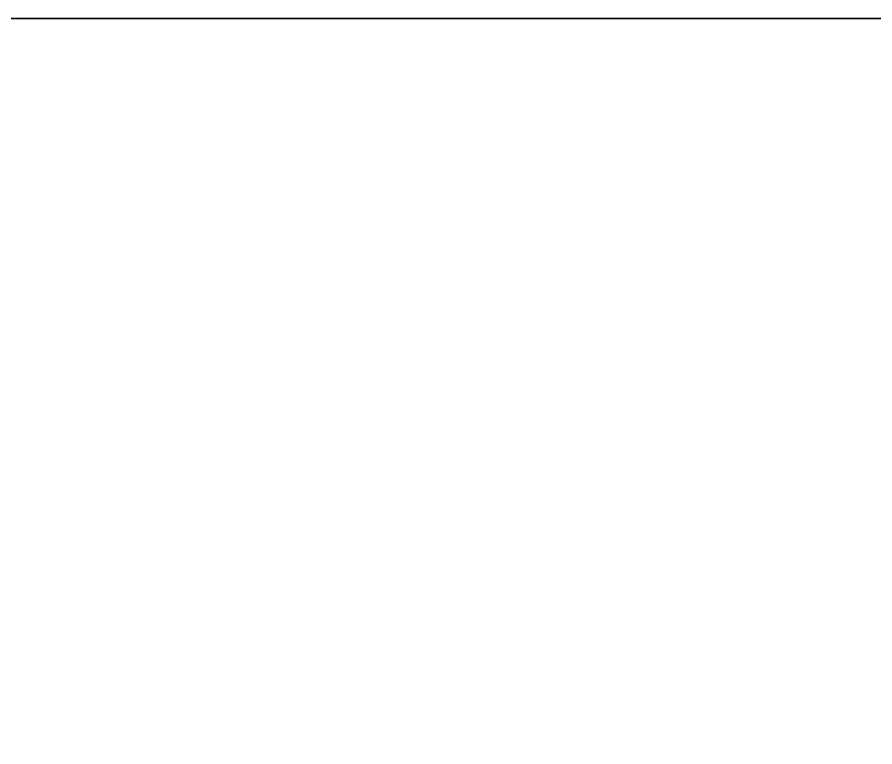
# Model space of a CAD drawing. Extents: x 0 to 5234, y -4951 to 0.
# Drawn here: x 4981.01 to 4996.66, y -3907.46 to -3894.14 of the extents above; entities that cross this region are included whole.
import ezdxf

# ---------------------------------------------------------------- set-up
doc = ezdxf.new("R2010")
doc.units = 0
for name, color, linetype in [('LAYER0', 7, 'CONTINUOUS'), ('LAYER115', 7, 'CONTINUOUS'), ('LAYER116', 7, 'CONTINUOUS'), ('LAYER132', 7, 'CONTINUOUS'), ('LAYER139', 7, 'CONTINUOUS'), ('LAYER335', 7, 'CONTINUOUS'), ('LAYER360', 7, 'CONTINUOUS'), ('LAYER385', 7, 'CONTINUOUS'), ('LAYER410', 7, 'CONTINUOUS')]:
    doc.layers.add(name, color=color, linetype=linetype)

msp = doc.modelspace()

# ---------------------------------------------------------------- linework, layer by layer
at = {"layer": 'LAYER0', "invisible_edges": 1}
for points in [[(5234, 0), (0, -4951), (0, 0), (5234, 0)], [(5234, -4951, 5), (0, 0, 5), (0, -4951, 5), (5234, -4951, 5)], [(0, 0, 5), (5234, -4951, 5), (5234, 0, 5), (0, 0, 5)], [(0, -4951), (5234, 0), (5234, -4951), (0, -4951)]]:
    msp.add_3dface(points, dxfattribs=at)
at = {"layer": 'LAYER115', "invisible_edges": 1}
for points in [[(5039.4, -3845.168, 1939), (4544, -4744.498, 1939), (5039.4, -4744.498, 1939), (5039.4, -3845.168, 1939)], [(4544, -4744.498, 1939), (5039.4, -3845.168, 1939), (4544, -3845.168, 1939), (4544, -4744.498, 1939)], [(4544, -3845.168, 1921), (5039.4, -4744.498, 1921), (4544, -4744.498, 1921), (4544, -3845.168, 1921)], [(5039.4, -4744.498, 1921), (4544, -3845.168, 1921), (5039.4, -3845.168, 1921), (5039.4, -4744.498, 1921)]]:
    msp.add_3dface(points, dxfattribs=at)
at = {"layer": 'LAYER116', "invisible_edges": 1}
for points in [[(5039.4, -3845.168, 871), (4544, -4744.498, 871), (5039.4, -4744.498, 871), (5039.4, -3845.168, 871)], [(4544, -4744.498, 871), (5039.4, -3845.168, 871), (4544, -3845.168, 871), (4544, -4744.498, 871)], [(4544, -3845.168, 853), (5039.4, -4744.498, 853), (4544, -4744.498, 853), (4544, -3845.168, 853)], [(5039.4, -4744.498, 853), (4544, -3845.168, 853), (5039.4, -3845.168, 853), (5039.4, -4744.498, 853)]]:
    msp.add_3dface(points, dxfattribs=at)
at = {"layer": 'LAYER132', "invisible_edges": 1}
for points in [[(5064, -4744.498, 85), (4484, -3845.168, 85), (5064, -3845.168, 85), (5064, -4744.498, 85)], [(4484, -3845.168, 85), (5064, -4744.498, 85), (4484, -4744.498, 85), (4484, -3845.168, 85)], [(4484, -4744.498, 103), (5064, -3845.168, 103), (4484, -3845.168, 103), (4484, -4744.498, 103)], [(5064, -3845.168, 103), (4484, -4744.498, 103), (5064, -4744.498, 103), (5064, -3845.168, 103)]]:
    msp.add_3dface(points, dxfattribs=at)
at = {"layer": 'LAYER139', "invisible_edges": 1}
for points in [[(5064, -3845.168, 2354), (4484, -4744.498, 2354), (5064, -4744.498, 2354), (5064, -3845.168, 2354)], [(4484, -4744.498, 2354), (5064, -3845.168, 2354), (4484, -3845.168, 2354), (4484, -4744.498, 2354)], [(4484, -3845.168, 2336), (5064, -4744.498, 2336), (4484, -4744.498, 2336), (4484, -3845.168, 2336)], [(5064, -4744.498, 2336), (4484, -3845.168, 2336), (5064, -3845.168, 2336), (5064, -4744.498, 2336)]]:
    msp.add_3dface(points, dxfattribs=at)
at = {"layer": 'LAYER335', "invisible_edges": 1}
for points in [[(4562, -3894.168, 113), (5012, -3912.168, 113), (4562, -3912.168, 113), (4562, -3894.168, 113)], [(5012, -3912.168, 113), (4562, -3894.168, 113), (5012, -3894.168, 113), (5012, -3912.168, 113)], [(5012, -3894.168, 242.75), (4562, -3912.168, 242.75), (5012, -3912.168, 242.75), (5012, -3894.168, 242.75)], [(4562, -3912.168, 242.75), (5012, -3894.168, 242.75), (4562, -3894.168, 242.75), (4562, -3912.168, 242.75)], [(4562, -3894.168, 113), (5012, -3894.168, 242.75), (5012, -3894.168, 113), (4562, -3894.168, 113)], [(5012, -3894.168, 242.75), (4562, -3894.168, 113), (4562, -3894.168, 242.75), (5012, -3894.168, 242.75)]]:
    msp.add_3dface(points, dxfattribs=at)
at = {"layer": 'LAYER360', "invisible_edges": 1}
for points in [[(4562, -3894.168, 299.75), (5012, -3912.168, 299.75), (4562, -3912.168, 299.75), (4562, -3894.168, 299.75)], [(5012, -3912.168, 299.75), (4562, -3894.168, 299.75), (5012, -3894.168, 299.75), (5012, -3912.168, 299.75)], [(5012, -3894.168, 429.5), (4562, -3912.168, 429.5), (5012, -3912.168, 429.5), (5012, -3894.168, 429.5)], [(4562, -3912.168, 429.5), (5012, -3894.168, 429.5), (4562, -3894.168, 429.5), (4562, -3912.168, 429.5)], [(4562, -3894.168, 299.75), (5012, -3894.168, 429.5), (5012, -3894.168, 299.75), (4562, -3894.168, 299.75)], [(5012, -3894.168, 429.5), (4562, -3894.168, 299.75), (4562, -3894.168, 429.5), (5012, -3894.168, 429.5)]]:
    msp.add_3dface(points, dxfattribs=at)
at = {"layer": 'LAYER385', "invisible_edges": 1}
for points in [[(4562, -3894.168, 486.5), (5012, -3912.168, 486.5), (4562, -3912.168, 486.5), (4562, -3894.168, 486.5)], [(5012, -3912.168, 486.5), (4562, -3894.168, 486.5), (5012, -3894.168, 486.5), (5012, -3912.168, 486.5)], [(5012, -3894.168, 616.25), (4562, -3912.168, 616.25), (5012, -3912.168, 616.25), (5012, -3894.168, 616.25)], [(4562, -3912.168, 616.25), (5012, -3894.168, 616.25), (4562, -3894.168, 616.25), (4562, -3912.168, 616.25)], [(4562, -3894.168, 486.5), (5012, -3894.168, 616.25), (5012, -3894.168, 486.5), (4562, -3894.168, 486.5)], [(5012, -3894.168, 616.25), (4562, -3894.168, 486.5), (4562, -3894.168, 616.25), (5012, -3894.168, 616.25)]]:
    msp.add_3dface(points, dxfattribs=at)
at = {"layer": 'LAYER410', "invisible_edges": 1}
for points in [[(4562, -3894.168, 673.25), (5012, -3912.168, 673.25), (4562, -3912.168, 673.25), (4562, -3894.168, 673.25)], [(5012, -3912.168, 673.25), (4562, -3894.168, 673.25), (5012, -3894.168, 673.25), (5012, -3912.168, 673.25)], [(5012, -3894.168, 803), (4562, -3912.168, 803), (5012, -3912.168, 803), (5012, -3894.168, 803)], [(4562, -3912.168, 803), (5012, -3894.168, 803), (4562, -3894.168, 803), (4562, -3912.168, 803)], [(4562, -3894.168, 673.25), (5012, -3894.168, 803), (5012, -3894.168, 673.25), (4562, -3894.168, 673.25)], [(5012, -3894.168, 803), (4562, -3894.168, 673.25), (4562, -3894.168, 803), (5012, -3894.168, 803)]]:
    msp.add_3dface(points, dxfattribs=at)

doc.saveas('drawing.dxf')
